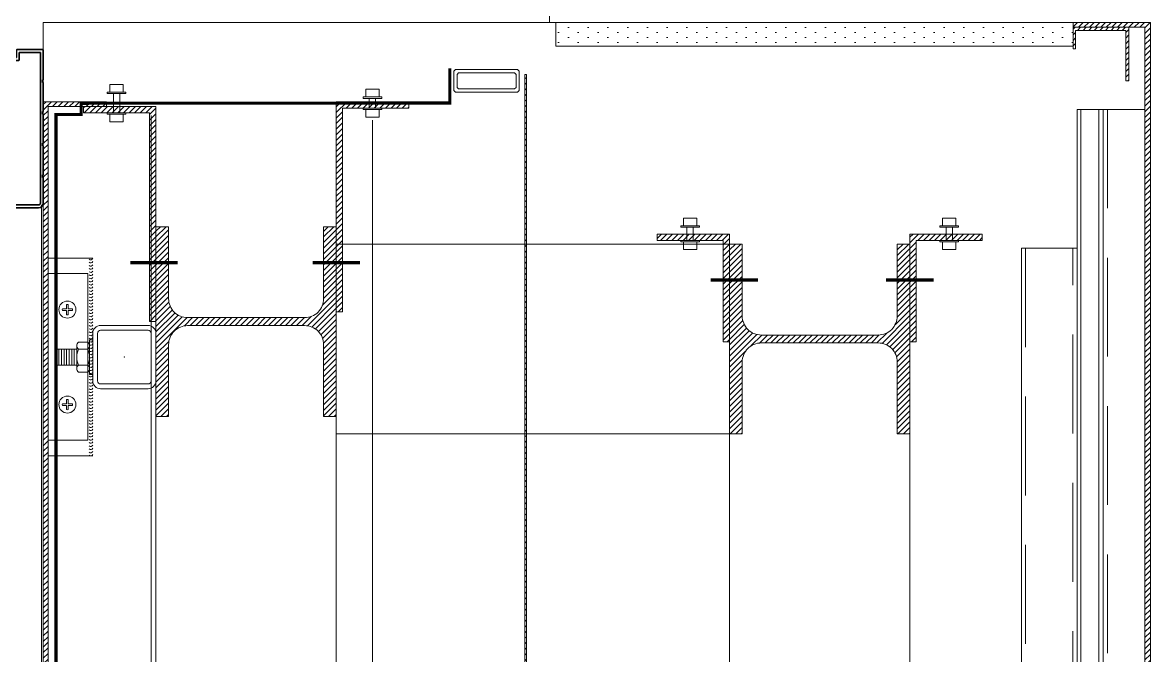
# Model space of a CAD drawing. Extents: x -2365 to 41970, y -230 to 8114.
# Drawn here: x 6129.5 to 6200.8, y 2509 to 2549 of the extents above; entities that cross this region are included whole.
import ezdxf

# ---------------------------------------------------------------- set-up
doc = ezdxf.new("R2010")
doc.units = 0
doc.header["$LTSCALE"] = 25
doc.linetypes.add('DOT2', pattern=[0.125, 0, -0.125])
doc.linetypes.add('HIDDEN', pattern=[0.375, 0.25, -0.125])
doc.layers.get('0').update_dxf_attribs({"color": 9, "lineweight": 9})
for name, color, linetype, lineweight in [('06D', 9, 'Continuous', 9), ('09P', 9, 'Continuous', 9), ('10', 9, 'Continuous', 9), ('15', 9, 'Continuous', 9), ('20', 9, 'DOT2', 9), ('33', 9, 'BATTING', 9)]:
    doc.layers.add(name, color=color, linetype=linetype, lineweight=lineweight)
doc.linetypes.add('BATTING', pattern='A,0.0001,-0.1,[134,ltypeshp.shx,S=0.1,R=0,X=-0.1,Y=0],-0.2,[134,ltypeshp.shx,S=0.1,R=180,X=0.1,Y=0],-0.1', length=0.4001000000000001)
pattern_1 = [(135, (-0.0002440953194309, -1359.98446083003), (-0.1767766952966369, -0.1767766952966369), [])]
pattern_2 = [(135, (-1.360098787570677, -984.9016340087401), (-0.1767766952966369, -0.1767766952966369), [])]
pattern_3 = [(135, (-1.360342882893746, -985.9983857980696), (-0.1767766952966369, -0.1767766952966369), [])]

# ---------------------------------------------------------------- blocks, each defined once
blk = doc.blocks.new('p-dogramakose_trimlinesnap')
at = {"layer": '10', "lineweight": 35}
for p, q in [((2.099999999991268, 11.45999999999912), (2.029999999998835, 11.45999999999912)), ((2.099999999991268, 9.5), (2.099999999991268, 11.45999999999912)), ((2.272693221995723, 11.70999999999912), (4.020000000004074, 11.70999999999912)), ((2.279999999998835, 11.52999999999883), (3.469999999986612, 11.52999999999883)), ((2.279999999998835, 9.349999999998543), (2.279999999998835, 11.52999999999883)), ((3.469999999986612, 11.52999999999883), (3.469999999986612, 10.86000000000058)), ((3.649999999994178, 11.52999999999883), (3.886491470388136, 11.52999999999883)), ((3.649999999994178, 11.52999999999883), (3.649999999994178, 11.01000000000204)), ((3.94133974595752, 11.43499999999767), (3.886491470388136, 11.52999999999883)), ((3.967320508076227, 11.41999999999825), (4.020000000004074, 11.41999999999825)), ((4.050000000002909, 11.68000000000029), (4.050000000002909, 11.44999999999709)), ((5.949999999997089, 11.68000000000029), (5.949999999997089, 11.44999999999709)), ((5.979999999995925, 11.70999999999912), (7.727306778004277, 11.70999999999912)), ((5.979999999995925, 11.41999999999825), (6.032679491923772, 11.41999999999825)), ((6.058660254042479, 11.43499999999767), (6.113508529597311, 11.52999999999883)), ((6.113508529597311, 11.52999999999883), (6.349999999991268, 11.52999999999883)), ((6.349999999991268, 11.52999999999883), (6.349999999991268, 11.01000000000204)), ((6.529999999998835, 11.52999999999883), (7.719999999986613, 11.52999999999883)), ((6.529999999998835, 10.86000000000058), (6.529999999998835, 11.52999999999883)), ((7.719999999986613, 11.52999999999883), (7.719999999986613, 9.349999999998543)), ((7.899999999994179, 9.5), (7.899999999994179, 11.45999999999912)), ((7.969999999986613, 11.45999999999912), (7.899999999994179, 11.45999999999912)), ((3.5, 10.83000000000174), (6.5, 10.83000000000174)), ((3.649999999994178, 11.01000000000204), (4.949999999997089, 11.01000000000204)), ((4.949999999997089, 10.97000000000116), (4.949999999997089, 11.01000000000204)), ((4.949999999997089, 10.97000000000116), (5.050000000002909, 10.97000000000116)), ((5.050000000002909, 10.97000000000116), (5.050000000002909, 11.01000000000204)), ((5.050000000002909, 11.01000000000204), (6.349999999991268, 11.01000000000204)), ((0.0299999999988359, 10), (1.669999999998253, 10)), ((8.330000000001746, 10), (9.969999999986612, 10)), ((0, 8.080000000001746), (0, 9.970000000001164)), ((0.180000000007567, 9.819999999999707), (1.520000000004074, 9.819999999999707)), ((0.180000000007567, 0.3000000000029104), (0.180000000007567, 9.819999999999707)), ((1.520000000004074, 9.819999999999707), (1.520000000004074, 9.349999999998543)), ((1.55000000000291, 9.319999999999707), (2.25, 9.319999999999707)), ((1.699999999997089, 9.970000000001164), (1.699999999997089, 9.5)), ((1.699999999997089, 9.5), (2.099999999991268, 9.5)), ((7.75, 9.319999999999707), (8.44999999999709, 9.319999999999707)), ((8.30000000000291, 9.5), (7.899999999994179, 9.5)), ((8.30000000000291, 9.970000000001164), (8.30000000000291, 9.5)), ((8.479999999995924, 9.819999999999707), (9.819999999992431, 9.819999999999707)), ((8.479999999995924, 9.349999999998543), (8.479999999995924, 9.819999999999707)), ((9.819999999992431, 9.819999999999707), (9.819999999992431, 8.480000000003201)), ((10, 8.330000000001746), (10, 9.970000000001164)), ((0.0399999999935972, 8.080000000001746), (0, 8.080000000001746)), ((0, 6.080000000001746), (0, 7.919999999998252)), ((0, 7.919999999998252), (0.0399999999935972, 7.919999999998252)), ((0.0399999999935972, 7.919999999998252), (0.0399999999935972, 8.080000000001746)), ((9.319999999992431, 8.44999999999709), (9.319999999992431, 7.75)), ((9.819999999992431, 8.480000000003201), (9.349999999991267, 8.480000000003201)), ((9.5, 8.30000000000291), (9.5, 7.900000000001455)), ((9.969999999986612, 8.30000000000291), (9.5, 8.30000000000291)), ((9.5, 7.900000000001455), (11.4600000000064, 7.900000000001455)), ((11.4600000000064, 7.970000000001163), (11.4600000000064, 7.900000000001455)), ((9.349999999991267, 7.720000000001163), (11.52999999999883, 7.720000000001163)), ((11.52999999999883, 7.720000000001163), (11.52999999999883, 6.529999999998835)), ((11.7100000000064, 5.980000000003201), (11.7100000000064, 7.727306778011553)), ((10.83000000000174, 6.5), (10.83000000000174, 3.5)), ((11.52999999999883, 6.529999999998835), (10.86000000000058, 6.529999999998835)), ((0.0399999999935972, 6.080000000001746), (0, 6.080000000001746)), ((0, 4.080000000001746), (0, 5.919999999998252)), ((0, 5.919999999998252), (0.0399999999935972, 5.919999999998252)), ((0.0399999999935972, 5.919999999998252), (0.0399999999935972, 6.080000000001746)), ((11.00999999999476, 5.050000000002909), (11.00999999999476, 6.349999999998545)), ((11.52999999999883, 6.349999999998545), (11.00999999999476, 6.349999999998545)), ((11.41999999999825, 5.980000000003201), (11.41999999999825, 6.032679491923772)), ((11.43499999999767, 6.058660254035202), (11.52999999999883, 6.113508529611863)), ((11.68000000000756, 5.949999999997089), (11.44999999999709, 5.949999999997089)), ((11.52999999999883, 6.113508529611863), (11.52999999999883, 6.349999999998545)), ((10.96999999998661, 4.949999999997089), (10.96999999998661, 5.050000000002909)), ((10.96999999998661, 5.050000000002909), (11.00999999999476, 5.050000000002909)), ((10.96999999998661, 4.949999999997089), (11.00999999999476, 4.949999999997089)), ((11.00999999999476, 3.650000000001455), (11.00999999999476, 4.949999999997089)), ((0.0399999999935972, 4.080000000001746), (0, 4.080000000001746)), ((0, 2.080000000001746), (0, 3.919999999998253)), ((0, 3.919999999998253), (0.0399999999935972, 3.919999999998253)), ((0.0399999999935972, 3.919999999998253), (0.0399999999935972, 4.080000000001746)), ((11.52999999999883, 3.650000000001455), (11.00999999999476, 3.650000000001455)), ((11.41999999999825, 3.967320508076227), (11.41999999999825, 4.019999999996799)), ((11.43499999999767, 3.941339745964797), (11.52999999999883, 3.886491470388136)), ((11.68000000000756, 4.050000000002909), (11.44999999999709, 4.050000000002909)), ((11.52999999999883, 3.650000000001455), (11.52999999999883, 3.886491470388136)), ((11.7100000000064, 2.272693221988447), (11.7100000000064, 4.019999999996799)), ((10.86000000000058, 3.470000000001163), (11.52999999999883, 3.470000000001163)), ((11.52999999999883, 3.470000000001163), (11.52999999999883, 2.279999999998835)), ((9.319999999992431, 2.25), (9.319999999992431, 1.55000000000291)), ((11.52999999999883, 2.279999999998835), (9.349999999991267, 2.279999999998835)), ((0.0399999999935972, 2.080000000001746), (0, 2.080000000001746)), ((0, 0.3000000000029104), (0, 1.919999999998253)), ((0, 1.919999999998253), (0.0399999999935972, 1.919999999998253)), ((0.0399999999935972, 1.919999999998253), (0.0399999999935972, 2.080000000001746)), ((9.349999999991267, 1.519999999996798), (9.819999999992431, 1.519999999996798)), ((9.5, 1.699999999997089), (9.5, 2.099999999998544)), ((9.5, 2.099999999998544), (11.4600000000064, 2.099999999998544)), ((9.969999999986612, 1.699999999997089), (9.5, 1.699999999997089)), ((9.819999999992431, 1.519999999996798), (9.819999999992431, 0.180000000000291)), ((10, 0.0299999999988359), (10, 1.669999999998253)), ((11.4600000000064, 2.099999999998544), (11.4600000000064, 2.029999999998835)), ((9.819999999992431, 0.180000000000291), (0.3000000000029104, 0.180000000000291)), ((0.3000000000029104, 0), (1.919999999998253, 0)), ((1.919999999998253, 0.0400000000008731), (2.080000000001746, 0.0400000000008731)), ((1.919999999998253, 0), (1.919999999998253, 0.0400000000008731)), ((2.080000000001746, 0.0400000000008731), (2.080000000001746, 0)), ((2.080000000001746, 0), (3.919999999998253, 0)), ((3.919999999998253, 0.0400000000008731), (4.080000000001746, 0.0400000000008731)), ((3.919999999998253, 0), (3.919999999998253, 0.0400000000008731)), ((4.080000000001746, 0.0400000000008731), (4.080000000001746, 0)), ((4.080000000001746, 0), (5.919999999998252, 0)), ((5.919999999998252, 0.0400000000008731), (6.080000000001746, 0.0400000000008731)), ((5.919999999998252, 0), (5.919999999998252, 0.0400000000008731)), ((6.080000000001746, 0.0400000000008731), (6.080000000001746, 0)), ((6.080000000001746, 0), (7.919999999998252, 0)), ((7.919999999998252, 0.0400000000008731), (8.080000000001746, 0.0400000000008731)), ((7.919999999998252, 0), (7.919999999998252, 0.0400000000008731)), ((8.080000000001746, 0.0400000000008731), (8.080000000001746, 0)), ((8.080000000001746, 0), (9.969999999986612, 0))]:
    blk.add_line(p, q, dxfattribs=at)
for centre, radius, start, end in [((2.029999999998835, 11.48999999999796), 0.0300000000000006, 166.1134596378043, 270), ((2.272693221995723, 11.43000000000029), 0.2799999999999998, 90, 166.1134596378043), ((3.967320508076227, 11.45000000000436), 0.03, 209.9999999998368, 270), ((4.020000000004074, 11.68000000000029), 0.03, 0, 90), ((4.020000000004074, 11.44999999999709), 0.03, 270, 0), ((5.979999999995925, 11.68000000000029), 0.03, 90, 180), ((5.979999999995925, 11.44999999999709), 0.03, 180, 270), ((6.032679491923772, 11.44999999999709), 0.03, 270, 330.0000000014375), ((7.727306778004277, 11.43000000000029), 0.28, 13.88654036219568, 90), ((7.969999999986613, 11.48999999999796), 0.03, 270, 13.88654036219568), ((3.5, 10.86000000000058), 0.03, 180, 270), ((6.5, 10.86000000000058), 0.03, 270, 0), ((0.0299999999988359, 9.970000000001164), 0.03, 90, 180), ((1.669999999998253, 9.970000000001164), 0.03, 0, 90), ((8.330000000001746, 9.970000000001164), 0.03, 90, 180), ((9.969999999986612, 9.970000000001164), 0.03, 0, 90), ((1.55000000000291, 9.349999999998543), 0.03, 180, 270), ((2.25, 9.349999999998543), 0.03, 270, 0), ((7.75, 9.349999999998543), 0.03, 180, 270), ((8.44999999999709, 9.349999999998543), 0.03, 270, 0), ((9.349999999991267, 8.44999999999709), 0.03, 90, 180), ((9.969999999986612, 8.330000000001746), 0.03, 270, 0), ((11.49000000000524, 7.970000000001163), 0.03, 76.11345963877997, 180), ((11.43000000000756, 7.727306778011553), 0.28, 0, 76.11345963877997), ((9.349999999991267, 7.75), 0.03, 180, 270), ((10.86000000000058, 6.5), 0.03, 90, 180), ((11.44999999999709, 6.032679491923772), 0.03, 120.0000000019234, 180), ((11.44999999999709, 5.980000000003201), 0.03, 180, 270), ((11.68000000000756, 5.980000000003201), 0.03, 270, 0), ((11.44999999999709, 4.019999999996799), 0.03, 90, 180), ((11.44999999999709, 3.967320508076227), 0.03, 180, 239.9999999980766), ((11.68000000000756, 4.019999999996799), 0.03, 0, 90), ((10.86000000000058, 3.5), 0.03, 180, 270), ((9.349999999991267, 2.25), 0.03, 90, 180), ((11.43000000000756, 2.272693221988447), 0.2799999999999998, 283.8865403612201, 0), ((9.349999999991267, 1.55000000000291), 0.03, 180, 270), ((9.969999999986612, 1.669999999998253), 0.03, 0, 90), ((11.49000000000524, 2.029999999998835), 0.0300000000000006, 180, 283.8865403612201), ((0.3000000000029104, 0.3000000000029104), 0.3, 180, 270), ((0.3000000000029104, 0.3000000000029104), 0.12, 180, 270), ((9.969999999986612, 0.0299999999988359), 0.03, 270, 0)]:
    blk.add_arc(centre, radius, start, end, dxfattribs=at)
blk = doc.blocks.new('p-cephe-onkisim')
at = {"layer": '06D'}
for points in [[(-38, 2779.499999999953), (-38, 2356.500006638278)], [(-70.1095585608, 2344.985013291124), (-70, 68.42727035210635)]]:
    blk.add_lwpolyline(points, dxfattribs=at)
at = {"layer": '10'}
blk.add_lwpolyline([(0, 2356.500006638278), (-70, 2356.500006638278), (-70, 2276.499999999935), (0, 2276.499999999935)], close=True, dxfattribs=at)
at = {"xscale": -1}
blk.add_blockref('p-dogramakose_trimlinesnap', (-70, 2344.790006654192), dxfattribs=at)
blk = doc.blocks.new('*U608')
for points in [[(-0.0874999999650754, -0.4230000000097789), (-0.5794999999925495, -0.4230000000097789), (-0.5794999999925495, 0.4329999999899883), (-0.0874999999650754, 0.4329999999899883)], [(-0.0874999999650754, 0.5938058129977435), (0, 0.5938058129977435), (0, -0.5938058129977435), (-0.0874999999650754, -0.5938058129977435)], [(0.6975000379607083, 0.5938058129977435), (0.6100000379956328, 0.5938058129977435), (0.6100000379956328, -0.5938058129977435), (0.6975000379607083, -0.5938058129977435)], [(0.6975000379607083, -0.4230000000097789), (1.189500037988182, -0.4230000000097789), (1.189500037988182, 0.4329999999899883), (0.6975000379607083, 0.4329999999899883)]]:
    blk.add_lwpolyline(points, close=True)
for points in [[(0.6100000379956328, 0.2050000000162981), (0, 0.2050000000162981)], [(0.6100000379956328, -0.1950000000069849), (0, -0.1950000000069849)]]:
    blk.add_lwpolyline(points)
blk = doc.blocks.new('*U609')
for points in [[(-0.0874999999650754, -0.4230000000097789), (-0.5794999999925495, -0.4230000000097789), (-0.5794999999925495, 0.4329999999899883), (-0.0874999999650754, 0.4329999999899883)], [(-0.0874999999650754, 0.5938058129977435), (0, 0.5938058129977435), (0, -0.5938058129977435), (-0.0874999999650754, -0.5938058129977435)], [(0.9204999996582046, 0.5938058129977435), (0.8329999996931292, 0.5938058129977435), (0.8329999996931292, -0.5938058129977435), (0.9204999996582046, -0.5938058129977435)], [(0.9204999996582046, -0.4230000000097789), (1.412499999685678, -0.4230000000097789), (1.412499999685678, 0.4329999999899883), (0.9204999996582046, 0.4329999999899883)]]:
    blk.add_lwpolyline(points, close=True)
for points in [[(0.8329999996931292, 0.2050000000162981), (0, 0.2050000000162981)], [(0.8329999996931292, -0.1950000000069849), (0, -0.1950000000069849)]]:
    blk.add_lwpolyline(points)
blk = doc.blocks.new('*U610')
for points in [[(-0.0874999999650754, -0.4230000000097789), (-0.5794999999925495, -0.4230000000097789), (-0.5794999999925495, 0.4329999999899883), (-0.0874999999650754, 0.4329999999899883)], [(-0.0874999999650754, 0.5938058129977435), (0, 0.5938058129977435), (0, -0.5938058129977435), (-0.0874999999650754, -0.5938058129977435)], [(1.297499846608842, 0.5938058129977435), (1.209999846643768, 0.5938058129977435), (1.209999846643768, -0.5938058129977435), (1.297499846608842, -0.5938058129977435)], [(1.297499846608842, -0.4230000000097789), (1.789499846636315, -0.4230000000097789), (1.789499846636315, 0.4329999999899883), (1.297499846608842, 0.4329999999899883)]]:
    blk.add_lwpolyline(points, close=True)
for points in [[(1.209999846643768, 0.2050000000162981), (0, 0.2050000000162981)], [(1.209999846643768, -0.1950000000069849), (0, -0.1950000000069849)]]:
    blk.add_lwpolyline(points)
blk = doc.blocks.new('*U611')
for points in [[(-0.0874999999650754, -0.4230000000097789), (-0.5794999999925495, -0.4230000000097789), (-0.5794999999925495, 0.4329999999899883), (-0.0874999999650754, 0.4329999999899883)], [(-0.0874999999650754, 0.5938058129977435), (0, 0.5938058129977435), (0, -0.5938058129977435), (-0.0874999999650754, -0.5938058129977435)], [(0.6974998469813729, 0.5938058129977435), (0.6099998470162975, 0.5938058129977435), (0.6099998470162975, -0.5938058129977435), (0.6974998469813729, -0.5938058129977435)], [(0.6974998469813729, -0.4230000000097789), (1.189499847008846, -0.4230000000097789), (1.189499847008846, 0.4329999999899883), (0.6974998469813729, 0.4329999999899883)]]:
    blk.add_lwpolyline(points, close=True)
for points in [[(0.6099998470162975, 0.2050000000162981), (0, 0.2050000000162981)], [(0.6099998470162975, -0.1950000000069849), (0, -0.1950000000069849)]]:
    blk.add_lwpolyline(points)
blk = doc.blocks.new('*U612')
for points in [[(-0.0874999999650754, -0.4230000000097789), (-0.5794999999925495, -0.4230000000097789), (-0.5794999999925495, 0.4329999999899883), (-0.0874999999650754, 0.4329999999899883)], [(-0.0874999999650754, 0.5938058129977435), (0, 0.5938058129977435), (0, -0.5938058129977435), (-0.0874999999650754, -0.5938058129977435)], [(1.127250768221073, 0.5938058129977435), (1.039750768255994, 0.5938058129977435), (1.039750768255994, -0.5938058129977435), (1.127250768221073, -0.5938058129977435)], [(1.127250768221073, -0.4230000000097789), (1.619250768248548, -0.4230000000097789), (1.619250768248548, 0.4329999999899883), (1.127250768221073, 0.4329999999899883)]]:
    blk.add_lwpolyline(points, close=True)
for points in [[(1.039750768255994, 0.2050000000162981), (0, 0.2050000000162981)], [(1.039750768255994, -0.1950000000069849), (0, -0.1950000000069849)]]:
    blk.add_lwpolyline(points)
blk = doc.blocks.new('*U607')
for points in [[(-0.0874999999650754, -0.4230000000097789), (-0.5794999999925495, -0.4230000000097789), (-0.5794999999925495, 0.4329999999899883), (-0.0874999999650754, 0.4329999999899883)], [(-0.0874999999650754, 0.5938058129977435), (0, 0.5938058129977435), (0, -0.5938058129977435), (-0.0874999999650754, -0.5938058129977435)], [(2.217581017874181, 0.5938058129977435), (2.130081017909104, 0.5938058129977435), (2.130081017909104, -0.5938058129977435), (2.217581017874181, -0.5938058129977435)], [(2.217581017874181, -0.4230000000097789), (2.709581017901654, -0.4230000000097789), (2.709581017901654, 0.4329999999899883), (2.217581017874181, 0.4329999999899883)]]:
    blk.add_lwpolyline(points, close=True)
for points in [[(2.130081017909104, 0.2050000000162981), (0, 0.2050000000162981)], [(2.130081017909104, -0.1950000000069849), (0, -0.1950000000069849)]]:
    blk.add_lwpolyline(points)
blk = doc.blocks.new('Prf-40x40')
for points in [[(1.5, -1.999999999998181), (-1.5, -2.000000000001818, -0.4142135623730951), (-2, -1.500000000001818), (-2, 1.499999999998181, -0.4142135623730951), (-1.5, 1.999999999998181), (1.5, 2.000000000001818, -0.4142135623730951), (2, 1.500000000001818), (2, -1.499999999998181, -0.4142135623730951)], [(1.499999999999545, -1.699999999998908), (-1.5, -1.700000000002546, -0.4142135623738941), (-1.699999999999818, -1.500000000001818), (-1.699999999999818, 1.499999999998181, -0.4142135623738941), (-1.499999999999545, 1.699999999998908), (1.5, 1.700000000002546, -0.4142135623738941), (1.699999999999818, 1.500000000001818), (1.699999999999818, -1.499999999998181, -0.4142135623738941)]]:
    blk.add_lwpolyline(points, format="xyb", close=True)
blk.add_point((0, 0))
blk = doc.blocks.new('VIDA-GY2')
for p, q in [((-0.5, 8.589607805436941), (-0.5, 5.899999999999977)), ((0.5, 8.589607805436941), (0.4999999999999716, 5.899999999999977)), ((-0.5, 5.899999999999977), (-3.1896078054381, 5.900000000000005)), ((-0.5, 4.900000000000005), (-3.1896078054381, 4.900000000000034)), ((-0.5, 4.899999999999976), (-0.5, 2.210392194562189)), ((3.189607805438071, 5.900000000000005), (0.5, 5.899999999999977)), ((0.4999999999999716, 4.899999999999976), (0.5, 2.210392194562189)), ((3.189607805438071, 4.900000000000005), (0.5, 4.900000000000005))]:
    blk.add_line(p, q)
blk.add_circle((0, 5.400000000000005), 5.4)
for centre, start, end in [((0, 6.550000000000012), 76.22585300197206, 103.7741469980279), ((-1.150000000000005, 5.400000000000005), 166.2258530019796, 193.7741469980196), ((0, 4.25), 256.2258530019721, 283.7741469980279), ((1.150000000000005, 5.400000000000005), 346.2258530019803, 13.77414699802054)]:
    blk.add_arc(centre, 2.1, start, end)
blk = doc.blocks.new('A$C24435FA4')
for p, q in [((6.820071714173536, 6.249997481238097, -1.4262014e-09), (4.000071764050517, 6.249997518083546, -2.3473916e-09)), ((6.820071704918518, 5.249997481238097, -1.4263009e-09), (6.820071714115329, 6.249997481238097, -1.4262014e-09)), ((4.300071705132722, 5.283457885845563, -1.4274519e-09), (4.300071608100552, -5.250002484652213, -1.4282193e-09)), ((4.300071608100552, -5.250002484652213, -1.4282193e-09), (4.300071705190931, 5.283457885845563, -1.4271819e-09)), ((4.300071705132722, 5.283457885845563, -1.4271819e-09), (6.820071705267763, 5.283457851735875, -1.4262446e-09)), ((6.820071608177386, -5.250002518761903, -2.315744e-09), (6.820071705267763, 5.283457851735875, -1.426244e-09)), ((4.200071716622915, 1.099997516430448, -1.4803732e-09), (4.000071716611273, 1.099997518234886, -1.48043e-09)), ((4.000071716611273, 1.099997518234886, -1.48043e-09), (4.000071696296798, -1.100002481776755, -1.4806432e-09)), ((4.200071716622915, 1.099997516430448, -1.4803732e-09), (4.200071696308441, -1.100002483581192, -1.4806005e-09)), ((4.300071715202648, 0.9499975154758432, -1.4803732e-09), (4.900071715237572, 0.9499975099461152, -1.4802168e-09)), ((5.000071713118814, 0.7249975090380758, -1.4802168e-09), (5.000071699789259, -0.7250024909735658, -1.4803589e-09)), ((4.300071711069904, 0.4999975154642016, -1.4804158e-09), (4.900071711046621, 0.4999975099344738, -1.4802595e-09)), ((5.000071711081545, 0.4999975090613589, -1.4802453e-09), (6.300071711069903, 0.4999974970705808, -1.4799184e-09)), ((5.162571701861451, -0.5000024924520404, -1.4803021e-09), (5.162571711058262, 0.4999975075479597, -1.4802026e-09)), ((5.325071701838169, -0.5000024939654395, -1.4802595e-09), (5.325071711093186, 0.4999975060345605, -1.48016e-09)), ((5.487571701873093, -0.5000024954788387, -1.4802168e-09), (5.487571711069903, 0.4999975045211614, -1.4801174e-09)), ((5.65007170184981, -0.5000024969340302, -1.4801742e-09), (5.65007171104662, 0.4999975030659698, -1.4800747e-09)), ((5.812571701826527, -0.5000024984474294, -1.4801458e-09), (5.812571711081545, 0.4999975015525707, -1.4800463e-09)), ((5.975071701861451, -0.5000024999608286, -1.4801032e-09), (5.975071711058263, 0.4999975000391715, -1.4800037e-09)), ((6.137571701838169, -0.5000025014742278, -1.4800605e-09), (6.137571711093187, 0.4999974985257723, -1.479961e-09)), ((6.300071701873093, -0.5000025029294193, -1.4800179e-09), (6.300071711069903, 0.4999974970705808, -1.4799184e-09)), ((4.300071701873093, -0.5000024845357985, -1.4805153e-09), (4.900071701849809, -0.5000024900655263, -1.4803589e-09)), ((5.000071701826527, -0.5000024909968488, -1.4803447e-09), (6.300071701873093, -0.5000025029294193, -1.4800179e-09)), ((4.200071696308441, -1.100002483581192, -1.4806005e-09), (4.000071696296798, -1.100002481776755, -1.4806432e-09)), ((4.300071697682142, -0.95000248454744, -1.4805579e-09), (4.900071697717066, -0.95000249001896, -1.4804016e-09)), ((4.300071608100552, -5.250002484652213, -1.4282193e-09), (6.820071608177386, -5.250002518878318, -1.427282e-09)), ((6.820071598980575, -6.250002518587281, -2.3158435e-09), (6.820071608177386, -5.250002518761903, -2.315744e-09)), ((4.000071648857556, -6.250002481800037, -1.4807142e-09), (6.820071598980575, -6.250002518587281))]:
    blk.add_line(p, q)
for centre, radius, start, end in [((4.121502346126362, 6.279765372804831, -1.4248798e-09), 0.1294724266690873, 200.3002220731475, 318.4444423384352), ((4.121502344263717, 6.07976537279319, -1.4249224e-09), 0.1294724266690873, 200.3002220731475, 318.4444423384352), ((4.121502342401071, 5.879765372781547, -1.4249792e-09), 0.1294724266690873, 200.3002220731475, 318.4444423384352), ((4.121502340596633, 5.679765372769908, -1.4250219e-09), 0.1294724266690873, 200.3002220731475, 318.4444423384352), ((4.121502338733989, 5.479765372758265, -1.4250787e-09), 0.1294724266690873, 200.3002220731475, 318.4444423384352), ((4.121502336871344, 5.279765372804831, -1.4251214e-09), 0.1294724266690873, 200.3002220731475, 318.4444423384352), ((4.121502335066907, 5.07976537279319, -1.425164e-09), 0.1294724266690873, 200.3002220731475, 318.4444423384352), ((4.121502331399824, 4.679765372769907, -1.4252635e-09), 0.1294724266690873, 200.3002220731475, 318.4444423384352), ((4.121502329537178, 4.479765372758265, -1.4253203e-09), 0.1294724266690873, 200.3002220731475, 318.4444423384352), ((4.121502333204261, 4.879765372781548, -1.4252208e-09), 0.1294724266690873, 200.3002220731475, 318.4444423384352), ((4.121502327674533, 4.279765372804831, -1.4253629e-09), 0.1294724266690873, 200.3002220731475, 318.4444423384352), ((4.121502325870096, 4.07976537279319, -1.4254198e-09), 0.1294724266690873, 200.3002220731475, 318.4444423384352), ((4.121502324007451, 3.879765372781549, -1.4254624e-09), 0.1294724266690873, 200.3002220731475, 318.4444423384352), ((4.121502322144806, 3.679765372769907, -1.4255193e-09), 0.1294724266690873, 200.3002220731475, 318.4444423384352), ((4.121502320340368, 3.479765372758265, -1.4255619e-09), 0.1294724266690873, 200.3002220731475, 318.4444423384352), ((4.121502318477723, 3.279765372804831, -1.4256187e-09), 0.1294724266690873, 200.3002220731475, 318.4444423384352), ((4.121502316615078, 3.07976537279319, -1.4256614e-09), 0.1294724266690873, 200.3002220731475, 318.4444423384352), ((4.121502314810641, 2.879765372781549, -1.4257182e-09), 0.1294724266690873, 200.3002220731475, 318.4444423384352), ((4.121502312947995, 2.679765372769907, -1.4257608e-09), 0.1294724266690873, 200.3002220731475, 318.4444423384352), ((4.12150231108535, 2.479765372758265, -1.4258035e-09), 0.1294724266690873, 200.3002220731475, 318.4444423384352), ((4.121502309280912, 2.279765372804831, -1.4258603e-09), 0.1294724266690873, 200.3002220731475, 318.4444423384352), ((4.121502307418268, 2.07976537279319, -1.425903e-09), 0.1294724266690873, 200.3002220731475, 318.4444423384352), ((4.121502305555623, 1.879765372781548, -1.4259598e-09), 0.1294724266690873, 200.3002220731475, 318.4444423384352), ((4.121502303751185, 1.679765372769907, -1.4260024e-09), 0.1294724266690873, 200.3002220731475, 318.4444423384352), ((4.121502301888539, 1.479765372758265, -1.4260593e-09), 0.1294724266690873, 200.3002220731475, 318.4444423384352), ((4.121502300025895, 1.279765372804831, -1.4261019e-09), 0.1294724266690873, 200.3002220731475, 318.4444423384352), ((4.121502298221457, 1.07976537279319, -1.4261587e-09), 0.1294724266690873, 200.3002220731475, 318.4444423384352), ((4.121502296358812, 0.8797653727815486, -1.4262014e-09), 0.1294724266690873, 200.3002220731475, 318.4444423384352), ((4.50319671316538, 0.7249975136364811), 0.3031250000003355, 132.0750215221173, 227.9249774223555), ((4.696946713142096, 0.7249975118320436), 0.3031250000003355, 312.0750215221173, 47.92497742235547), ((4.121502294496167, 0.6797653727699072, -1.4262582e-09), 0.1294724266690873, 200.3002220731475, 318.4444423384352), ((4.121502292691728, 0.4797653727582656, -1.4263009e-09), 0.1294724266690873, 200.3002220731475, 318.4444423384352), ((4.121502290829084, 0.2797653728048317, -1.4263577e-09), 0.1294724266690873, 200.3002220731475, 318.4444423384352), ((4.121502288966439, 0.0797653727931902, -1.4264003e-09), 0.1294724266690873, 200.3002220731475, 318.4444423384352), ((5.50007170648314, -2.495595254e-06), 1.300000000001292, 157.3801345241232, 202.619864421102), ((3.700071706436574, -2.4790060706e-06), 1.300000000001292, 337.3801345241233, 22.61986442110202), ((4.121502287162001, -0.1202346272184513, -1.426443e-09), 0.1294724266690873, 200.3002220731475, 318.4444423384352), ((4.121502285299357, -0.3202346272300929, -1.4264998e-09), 0.1294724266690873, 200.3002220731475, 318.4444423384352), ((4.121502283436711, -0.5202346272417345, -1.4265424e-09), 0.1294724266690873, 200.3002220731475, 318.4444423384352), ((4.503196699777618, -0.7250024863751606), 0.3031250000003021, 132.0750215221173, 227.9249774223555), ((4.696946699754334, -0.725002488179598), 0.3031250000003021, 312.0750215221173, 47.92497742235547), ((4.121502281632274, -0.720234627253376, -1.4265993e-09), 0.1294724266690873, 200.3002220731475, 318.4444423384352), ((4.121502279769628, -0.9202346272068098, -1.4266419e-09), 0.1294724266690873, 200.3002220731475, 318.4444423384352), ((4.121502277906984, -1.120234627218451, -1.4266988e-09), 0.1294724266690873, 200.3002220731475, 318.4444423384352), ((4.121502276102547, -1.320234627230092, -1.4267414e-09), 0.1294724266690873, 200.3002220731475, 318.4444423384352), ((4.121502274239901, -1.520234627241734, -1.4267982e-09), 0.1294724266690873, 200.3002220731475, 318.4444423384352), ((4.121502272377256, -1.720234627253375, -1.4268409e-09), 0.1294724266690873, 200.3002220731475, 318.4444423384352), ((4.121502270572819, -1.920234627206809, -1.4268977e-09), 0.1294724266690873, 200.3002220731475, 318.4444423384352), ((4.121502268710174, -2.120234627218451, -1.4269403e-09), 0.1294724266690873, 200.3002220731475, 318.4444423384352), ((4.121502266847529, -2.320234627230092, -1.426983e-09), 0.1294724266690873, 200.3002220731475, 318.4444423384352), ((4.121502265043091, -2.520234627241734, -1.4270398e-09), 0.1294724266690873, 200.3002220731475, 318.4444423384352), ((4.121502263180445, -2.720234627253375, -1.4270825e-09), 0.1294724266690873, 200.3002220731475, 318.4444423384352), ((4.1215022613178, -2.920234627206808, -1.4271393e-09), 0.1294724266690873, 200.3002220731475, 318.4444423384352), ((4.121502259513363, -3.120234627218451, -1.4271819e-09), 0.1294724266690873, 200.3002220731475, 318.4444423384352), ((4.121502257650718, -3.320234627230092, -1.4272388e-09), 0.1294724266690873, 200.3002220731475, 318.4444423384352), ((4.121502255788072, -3.520234627241734, -1.4272814e-09), 0.1294724266690873, 200.3002220731475, 318.4444423384352), ((4.121502253983635, -3.720234627253375, -1.4273382e-09), 0.1294724266690873, 200.3002220731475, 318.4444423384352), ((4.12150225212099, -3.920234627206808, -1.4273809e-09), 0.1294724266690873, 200.3002220731475, 318.4444423384352), ((4.121502250316552, -4.12023462721845, -1.4274377e-09), 0.1294724266690873, 200.3002220731475, 318.4444423384352), ((4.121502248453907, -4.320234627230092, -1.4274804e-09), 0.1294724266690873, 200.3002220731475, 318.4444423384352), ((4.121502246591262, -4.520234627241734, -1.4275372e-09), 0.1294724266690873, 200.3002220731475, 318.4444423384352), ((4.121502244786825, -4.720234627253375, -1.4275798e-09), 0.1294724266690873, 200.3002220731475, 318.4444423384352), ((4.121502242924179, -4.920234627206808, -1.4276225e-09), 0.1294724266690873, 200.3002220731475, 318.4444423384352), ((4.121502241061534, -5.12023462721845, -1.4276793e-09), 0.1294724266690873, 200.3002220731475, 318.4444423384352), ((4.121502239257096, -5.320234627230092, -1.4277219e-09), 0.1294724266690873, 200.3002220731475, 318.4444423384352), ((4.121502237394451, -5.520234627241733, -1.4277788e-09), 0.1294724266690873, 200.3002220731475, 318.4444423384352), ((4.121502231864723, -6.120234627218451, -1.4279209e-09), 0.1294724266690873, 200.3002220731475, 318.4444423384352), ((4.121502235531806, -5.720234627253375, -1.4278214e-09), 0.1294724266690873, 200.3002220731475, 318.4444423384352), ((4.121502233727369, -5.920234627206808, -1.4278783e-09), 0.1294724266690873, 200.3002220731475, 318.4444423384352)]:
    blk.add_arc(centre, radius, start, end)
at = {"xscale": 0.09999999997671699, "yscale": 0.09999999997671699, "zscale": 0.09999999997671699, "rotation": 179.9999994663915}
for p in [(5.600071689113974, 3.539997494139242, -1.4274661e-09), (5.600071633816697, -2.460002505860757, -1.4274661e-09)]:
    blk.add_blockref('VIDA-GY2', p, dxfattribs=at)
at = {"layer": '10'}
blk.add_blockref('Prf-40x40', (2, 0), dxfattribs=at)
blk = doc.blocks.new('p-cephekolon-80')
at = {"layer": '09P'}
h = blk.add_hatch(dxfattribs=at)
h.set_pattern_fill('ANSI31', color=256, scale=2, angle=90, style=0)
h.set_pattern_definition([(135, (-0.0002440953230689, -1153.319416858405), (-0.1767766952966369, -0.1767766952966369), [])])
h.paths.add_polyline_path([(-0.3485599161158461, -0.3294556439104781), (-0.348315820825519, -79.70000000001164), (-4.885175370407524, -79.69999999995345), (-4.885175370407524, -80), (0, -80), (0, 0), (-37.15038665949578, 0), (-37.15038665949578, -3.709368355590413), (-36.80224620909758, -3.709368355590413), (-36.80224620909758, -0.3294556439686858)])
h = blk.add_hatch(dxfattribs=at)
h.set_pattern_fill('ANSI31', color=256, scale=2, angle=90, style=0)
h.set_pattern_definition(pattern_1)
h.paths.add_polyline_path([(-36.59251876461531, -3.709368355590413), (-36.42965984205694, -3.709368355590413), (-36.42965984205694, -0.5265385429556773), (-30.54878115020438, -0.5265385429556773), (-30.54878115020438, -1.699594840250938), (-30.38592222764601, -1.699594840250938), (-30.38592222764601, -0.3294556439686858), (-36.59251876461531, -0.3294556439686858)])
h = blk.add_hatch(dxfattribs=at)
h.set_pattern_fill('ANSI31', color=256, scale=2, angle=90, style=0)
h.set_pattern_definition(pattern_1)
h.paths.add_polyline_path([(-8.410251953240731, -3.709368355590413), (-8.213169054195532, -3.709368355590413), (-8.213169054224636, -0.526538543013885), (-5.03647701707996, -0.526538543013885), (-5.03647701707996, -1.699594840250938), (-4.885419465726955, -1.699594840250938), (-4.885419465726955, -0.3294556439686858), (-8.410251953240731, -0.3294556439686858)])
h = blk.add_hatch(dxfattribs=at)
h.set_pattern_fill('ANSI31', color=256, scale=2, angle=90, style=0)
h.set_pattern_definition(pattern_1)
edge = h.paths.add_edge_path()
edge.add_line((-4.885419465726955, -1.699594840250938), (-4.688336566681754, -1.699594840250938))
edge.add_line((-4.688336566681754, -1.699594840250938), (-4.688336566681754, -0.5265385428974696))
edge.add_line((-4.688336566681754, -0.5265385428974696), (-0.5469983226885233, -0.5265385428974696))
edge.add_line((-0.5469983226885234, -0.5265385428974696), (-0.5469983226885234, -3.709368355590413))
edge.add_line((-0.5469983226885234, -3.709368355590413), (-0.3485599161158461, -3.709368345578695))
edge.add_line((-0.3485599161158461, -3.709368345578695), (-0.3487352865140565, -0.3294556439104781))
edge.add_line((-0.3487352865140565, -0.3294556439104781), (-4.885419465726955, -0.3294556439686858))
h = blk.add_hatch(dxfattribs=at)
h.set_pattern_fill('ANSI31', color=256, scale=2, angle=90, style=0)
h.set_pattern_definition([(135, (-39.45024388078127, -1149.842652276424), (-0.1767766952966369, -0.1767766952966369), [])])
h.paths.add_polyline_path([(-39.54999978546402, -76.71716468449449), (-39.55024388078346, -3.515539170028205), (-39.45024388077764, -3.515539170028205), (-39.44999978545821, -76.71716468449449)])
h = blk.add_hatch(dxfattribs=at)
h.set_pattern_fill('ANSI31', color=256, scale=2, angle=90, style=0)
h.set_pattern_definition([(135, (-40.43467821126251, -1356.313365059039), (-0.1767766952966369, -0.1767766952966369), [])])
h.paths.add_polyline_path([(-44.46532177486369, -3.686634940961084), (-40.53467821123922, -3.686634940961084), (-40.43467821126251, -3.786634940996009), (-40.43467821126251, -5.006634921992372), (-40.53467821123922, -5.106634921969089), (-44.46532177486369, -5.106634921969089), (-44.56532177489861, -5.006634921992372), (-44.56532177489861, -3.786634940996009)])
h.paths.add_polyline_path([(-44.26532177491026, -3.886634940972726), (-44.36532177488698, -3.98663494100765), (-44.36532177488698, -4.806634921980731), (-44.26532177491026, -4.906634922015655), (-40.73467821125086, -4.906634921957448), (-40.63467821127415, -4.806634921980731), (-40.63467821127415, -3.98663494100765), (-40.73467821125086, -3.886634940972726)], flags=16)
h = blk.add_hatch(dxfattribs=at)
h.set_pattern_fill('ANSI31', color=256, scale=2, angle=90, style=0)
h.set_pattern_definition([(135, (-8.200524508758463, -1355.593537930847), (-0.1767766952966369, -0.1767766952966369), [])])
h.paths.add_polyline_path([(-30.38592222764601, -4.406462069153349), (-30.38592222764601, -6.136543087097379), (-8.200524508758463, -6.136543087097379), (-8.200524508758463, -4.406462069153349)])
h = blk.add_hatch(dxfattribs=at)
h.set_pattern_fill('ANSI31', color=256, scale=2, angle=90, style=0)
h.set_pattern_definition([(135, (-51.47541935865411, -1147.20834986863), (-0.1767766952966369, -0.1767766952966369), [])])
h.paths.add_polyline_path([(-66.00017537068925, -5), (-70.00000000040745, -4.999999999941791), (-69.99975590467693, -75), (-65.99975590458962, -75), (-65.99975590458962, -74.70000000001164), (-69.69975590468857, -74.70000000001164), (-69.7000000004191, -5.299999999988358), (-66.00017537068925, -5.299999999988358)])
h = blk.add_hatch(dxfattribs=at)
h.set_pattern_fill('ANSI31', color=256, scale=2, angle=90, style=0)
h.set_pattern_definition([(135, (-51.47541935865046, -1354.0348130587), (-0.1767766952966369, -0.1767766952966369), [])])
h.paths.add_polyline_path([(-67.4542841532384, -5.695448322374432), (-63.27517526372685, -5.695448322374432), (-63.27541935863883, -12.75601646080758), (-62.87541935864465, -12.75601646080758), (-62.87517526373267, -5.295448322409356), (-67.46181739817257, -5.295448322409356)])
h = blk.add_hatch(dxfattribs=at)
h.set_pattern_fill('ANSI31', color=256, scale=2, angle=90, style=0)
h.set_pattern_definition([(135, (-51.47541935865046, -1353.850158422178), (-0.1767766952966369, -0.1767766952966369), [])])
edge = h.paths.add_edge_path()
edge.add_line((-62.87541935864465, -8.432318978088004), (-62.87541935864465, -20.43231897808801))
edge.add_line((-62.87541935864465, -20.43231897808801), (-62.07541935862718, -20.43231897808801))
edge.add_line((-62.07541935862718, -20.43231897808801), (-62.07541935862718, -15.88231897809964))
edge.add_arc((-60.8754193586592, -15.88231897805599), 1.199999999967985, 89.9999999993052, 180.0000000020844, ccw=False)
edge.add_line((-60.87541935864463, -14.682318978088), (-53.47541935865046, -14.682318978088))
edge.add_arc((-53.47541935859226, -15.88231897804144), 1.199999999953433, -2.779074748104904e-09, 90.00000000277919, ccw=False)
edge.add_line((-52.27541935863882, -15.88231897809964), (-52.27541935863882, -20.43231897808801))
edge.add_line((-52.27541935863882, -20.43231897808801), (-51.47541935865046, -20.43231897814621))
edge.add_line((-51.47541935865046, -20.43231897814621), (-51.47541935865046, -8.432318978088004))
edge.add_line((-51.47541935865046, -8.432318978088004), (-52.27541935863882, -8.432318978088004))
edge.add_line((-52.27541935863882, -8.432318978088004), (-52.27541935863882, -12.98231897813457))
edge.add_arc((-53.47541935857771, -12.98231897814912), 1.199999999938881, -90.00000000347399, 6.947971087356564e-10, ccw=False)
edge.add_line((-53.47541935865046, -14.182318978088), (-60.87541935864463, -14.182318978088))
edge.add_arc((-60.87541935867375, -12.98231897813457), 1.199999999953433, 180, 270.0000000013896, ccw=False)
edge.add_line((-62.07541935862718, -12.98231897813457), (-62.07541935862718, -8.432318978088004))
edge.add_line((-62.07541935862718, -8.432318978088004), (-62.87541935864465, -8.432318978088004))
h = blk.add_hatch(dxfattribs=at)
h.set_pattern_fill('ANSI31', color=256, scale=2, angle=90, style=0)
h.set_pattern_definition([(135, (-15.20932180330601, -1351.567681021912), (-0.1767766952966369, -0.1767766952966369), [])])
edge = h.paths.add_edge_path()
edge.add_line((-26.60932180330019, -8.432318978088004), (-26.60932180330019, -20.43231897808801))
edge.add_line((-26.60932180330019, -20.43231897808801), (-25.80932180328273, -20.43231897808801))
edge.add_line((-25.80932180328273, -20.43231897808801), (-25.80932180328273, -15.88231897809964))
edge.add_arc((-24.60932180331474, -15.88231897805599), 1.199999999967985, 89.9999999993052, 180.0000000020844, ccw=False)
edge.add_line((-24.60932180330019, -14.682318978088), (-17.20932180330601, -14.682318978088))
edge.add_arc((-17.2093218032478, -15.88231897804144), 1.199999999953433, -2.779074748104904e-09, 90.00000000277919, ccw=False)
edge.add_line((-16.00932180329437, -15.88231897809964), (-16.00932180329437, -20.43231897808801))
edge.add_line((-16.00932180329437, -20.43231897808801), (-15.20932180330601, -20.43231897814621))
edge.add_line((-15.20932180330601, -20.43231897814621), (-15.20932180330601, -8.432318978088004))
edge.add_line((-15.20932180330601, -8.432318978088004), (-16.00932180329437, -8.432318978088004))
edge.add_line((-16.00932180329437, -8.432318978088004), (-16.00932180329437, -12.98231897813457))
edge.add_arc((-17.20932180323325, -12.98231897814912), 1.199999999938881, -90.00000000347399, 6.947971087356564e-10, ccw=False)
edge.add_line((-17.20932180330601, -14.182318978088), (-24.60932180330019, -14.182318978088))
edge.add_arc((-24.6093218033293, -12.98231897813457), 1.199999999953433, 180, 270.0000000013896, ccw=False)
edge.add_line((-25.80932180328273, -12.98231897813457), (-25.80932180328273, -8.432318978088004))
edge.add_line((-25.80932180328273, -8.432318978088004), (-26.60932180330019, -8.432318978088004))
h = blk.add_hatch(dxfattribs=at)
h.set_pattern_fill('ANSI31', color=256, scale=2, angle=90, style=0)
h.set_pattern_definition(pattern_3)
edge = h.paths.add_edge_path()
edge.add_line((-26.60890233755345, -54.00161420193035), (-26.60890233755345, -66.00161420193035))
edge.add_line((-26.60890233755345, -66.00161420193035), (-25.80890233753598, -66.00161420193035))
edge.add_line((-25.80890233753598, -66.00161420193035), (-25.80890233753598, -61.45161420194199))
edge.add_arc((-24.608902337568, -61.45161420189833), 1.199999999967985, 89.9999999993052, 180.0000000020844, ccw=False)
edge.add_line((-24.60890233755345, -60.25161420193035), (-17.20890233755926, -60.25161420193035))
edge.add_arc((-17.20890233750106, -61.45161420188379), 1.199999999953433, -2.779074748104904e-09, 90.00000000277919, ccw=False)
edge.add_line((-16.00890233754762, -61.45161420194199), (-16.00890233754762, -66.00161420193035))
edge.add_line((-16.00890233754762, -66.00161420193035), (-15.20890233755926, -66.00161420198856))
edge.add_line((-15.20890233755926, -66.00161420198856), (-15.20890233755926, -54.00161420193035))
edge.add_line((-15.20890233755926, -54.00161420193035), (-16.00890233754762, -54.00161420193035))
edge.add_line((-16.00890233754762, -54.00161420193035), (-16.00890233754762, -58.55161420197692))
edge.add_arc((-17.2089023374865, -58.55161420199147), 1.199999999938881, -90.00000000347399, 6.947971087356564e-10, ccw=False)
edge.add_line((-17.20890233755926, -59.75161420193035), (-24.60890233755345, -59.75161420193035))
edge.add_arc((-24.60890233758255, -58.55161420197692), 1.199999999953433, 180, 270.0000000013896, ccw=False)
edge.add_line((-25.80890233753598, -58.55161420197692), (-25.80890233753598, -54.00161420193035))
edge.add_line((-25.80890233753598, -54.00161420193035), (-26.60890233755345, -54.00161420193035))
h = blk.add_hatch(dxfattribs=at)
h.set_pattern_fill('ANSI31', color=256, scale=2, angle=90, style=0)
h.set_pattern_definition(pattern_2)
edge = h.paths.add_edge_path()
edge.add_line((-62.87493116800215, -55.09836599125993), (-62.87493116800215, -67.09836599125993))
edge.add_line((-62.87493116800215, -67.09836599125993), (-62.07493116798469, -67.09836599125993))
edge.add_line((-62.07493116798469, -67.09836599125993), (-62.07493116798469, -62.54836599127156))
edge.add_arc((-60.8749311680167, -62.5483659912279), 1.199999999967985, 89.9999999993052, 180.0000000020844, ccw=False)
edge.add_line((-60.87493116800215, -61.34836599125993), (-53.47493116800796, -61.34836599125993))
edge.add_arc((-53.47493116794976, -62.54836599121336), 1.199999999953433, -2.779074748104904e-09, 90.00000000277919, ccw=False)
edge.add_line((-52.27493116799633, -62.54836599127156), (-52.27493116799633, -67.09836599125993))
edge.add_line((-52.27493116799633, -67.09836599125993), (-51.47493116800796, -67.09836599131813))
edge.add_line((-51.47493116800796, -67.09836599131813), (-51.47493116800796, -55.09836599125993))
edge.add_line((-51.47493116800796, -55.09836599125993), (-52.27493116799633, -55.09836599125993))
edge.add_line((-52.27493116799633, -55.09836599125993), (-52.27493116799633, -59.6483659913065))
edge.add_arc((-53.47493116793521, -59.64836599132104), 1.199999999938881, -90.00000000347399, 6.947971087356564e-10, ccw=False)
edge.add_line((-53.47493116800796, -60.84836599125992), (-60.87493116800215, -60.84836599125992))
edge.add_arc((-60.87493116803125, -59.6483659913065), 1.199999999953433, 180, 270.0000000013896, ccw=False)
edge.add_line((-62.07493116798469, -59.6483659913065), (-62.07493116798469, -55.09836599125993))
edge.add_line((-62.07493116798469, -55.09836599125993), (-62.87493116800215, -55.09836599125993))
h = blk.add_hatch(dxfattribs=at)
h.set_pattern_fill('ANSI31', color=256, scale=2, angle=90, style=0)
h.set_pattern_definition(pattern_3)
h.paths.add_polyline_path([(-27.00890233751852, -59.8223730570171), (-26.60890233752434, -59.8223730569589), (-26.60890233752434, -66.6265010672505), (-31.18801122703008, -66.62650106690126), (-31.18801122703008, -66.22650106722722), (-27.00890233751852, -66.22650106722722)])
h = blk.add_hatch(dxfattribs=at)
h.set_pattern_fill('ANSI31', color=256, scale=2, angle=90, style=0)
h.set_pattern_definition(pattern_3)
h.paths.add_polyline_path([(-14.80890233756509, -59.8223730570171), (-15.20890233755926, -59.8223730569589), (-15.20890233755926, -66.6265010672505), (-10.62979344805353, -66.62650106690126), (-10.62979344805353, -66.22650106722722), (-14.80890233756509, -66.22650106722722)])
h = blk.add_hatch(dxfattribs=at)
h.set_pattern_fill('ANSI31', color=256, scale=2, angle=90, style=0)
h.set_pattern_definition(pattern_2)
h.paths.add_polyline_path([(-63.27493116799633, -61.11192030942765), (-62.87493116800215, -61.11192030936945), (-62.87493116800215, -74.70000000024446), (-67.45404005750788, -74.69999999989523), (-67.45404005750788, -74.30000000022119), (-63.27493116799633, -74.30000000022119)])
h = blk.add_hatch(dxfattribs=at)
h.set_pattern_fill('ANSI31', color=256, scale=2, angle=90, style=0)
h.set_pattern_definition(pattern_2)
h.paths.add_polyline_path([(-51.07493116804289, -61.71192030911334), (-51.47493116803707, -61.71192030905513), (-51.47493116803707, -75), (-46.89582227853134, -74.99999999965074), (-46.89582227853134, -74.59999999997672), (-51.07493116804289, -74.59999999997672)])
h = blk.add_hatch(dxfattribs=at)
h.set_pattern_fill('ANSI31', color=256, scale=2, angle=90, style=0)
h.set_pattern_definition(pattern_3)
h.paths.add_polyline_path([(-1.360342882893746, -76.3200872883317), (-1.557425781938945, -76.3200872883317), (-1.557425781909842, -79.50291710090823), (-4.734117819054516, -79.50291710090823), (-4.734117819054516, -78.3298608036712), (-4.885175370407524, -78.3298608036712), (-4.885175370407524, -79.69999999995345), (-1.360342882893746, -79.69999999995345)])
h = blk.add_hatch(dxfattribs=at)
h.set_pattern_fill('DOTS', color=256, scale=10, angle=90, style=0)
h.set_pattern_definition([(90, (-5.338021229516017, -961.4999999999416), (-0.625, 0.3125000000000002), [0, -0.625])])
h.paths.add_polyline_path([(-37.60197877054453, -80.00000000005821), (-37.60197877054453, -78.50000000005821), (-4.885175370407524, -78.5), (-4.885175370407524, -80)])
for points in [[(-0.3485599161158461, -0.3294556439104781), (-0.3485599161158461, -0.3294556439104781), (-0.3485599161158461, -0.3294556439104781), (-0.348315820825519, -79.70000000001164), (-4.885175370407524, -79.69999999995345), (-4.885175370407524, -80), (0, -80), (0, 0), (-37.15038665949578, 0), (-37.15038665949578, -3.709368355590413), (-36.80224620909758, -3.709368355590413), (-36.80224620909758, -0.3294556439686858), (-0.3485599161158461, -0.3294556439104781)], [(-8.410251953240731, -3.709368355590413), (-8.213169054195532, -3.709368355590413), (-8.213169054224636, -0.526538543013885), (-5.03647701707996, -0.526538543013885), (-5.03647701707996, -1.699594840250938), (-4.885419465726955, -1.699594840250938), (-4.885419465726955, -0.3294556439686858), (-8.410251953240731, -0.3294556439686858), (-8.410251953240731, -3.709368355590413)], [(-4.885419465726955, -1.699594840250938), (-4.688336566681754, -1.699594840250938), (-4.688336566681754, -0.5265385428974696), (-0.5469983226885234, -0.5265385428974696), (-0.5469983226885234, -3.709368355590413), (-0.3485599161158461, -3.709368345578695), (-0.3487352865140565, -0.3294556439104781), (-4.885419465726955, -0.3294556439686858)], [(-51.07541935865629, -12.56023584878494), (-51.47541935865046, -12.56023584884315), (-51.47517526373849, -4.999999999996362), (-46.89606637423276, -5.000000000345606), (-46.89606637423276, -5.400000000019644), (-51.07517526374431, -5.400000000019644), (-51.07541935775407, -12.56023584878494)], [(-27.00890233751852, -59.8223730570171), (-26.60890233752434, -59.8223730569589), (-26.60890233752434, -66.6265010672505), (-31.18801122703008, -66.62650106690126), (-31.18801122703008, -66.22650106722722), (-27.00890233751852, -66.22650106722722), (-27.00890233842074, -59.8223730570171)], [(-14.80890233756509, -59.8223730570171), (-15.20890233755926, -59.8223730569589), (-15.20890233755926, -66.6265010672505), (-10.62979344805353, -66.62650106690126), (-10.62979344805353, -66.22650106722722), (-14.80890233756509, -66.22650106722722), (-14.80890233666286, -59.8223730570171)], [(-63.27493116799633, -61.11192030942765), (-62.87493116800215, -61.11192030936945), (-62.87493116800215, -74.70000000024446), (-67.45404005750788, -74.69999999989523), (-67.45404005750788, -74.30000000022119), (-63.27493116799633, -74.30000000022119), (-63.27493116889853, -61.11192030942765)], [(-51.07493116804289, -61.71192030911334), (-51.47493116803707, -61.71192030905513), (-51.47493116803707, -75), (-46.89582227853134, -74.99999999965074), (-46.89582227853134, -74.59999999997672), (-51.07493116804289, -74.59999999997672), (-51.07493116714068, -61.71192030911334)], [(-1.360342882893746, -76.3200872883317), (-1.557425781938945, -76.3200872883317), (-1.557425781909842, -79.50291710090823), (-4.734117819054516, -79.50291710090823), (-4.734117819054516, -78.3298608036712), (-4.885175370407524, -78.3298608036712), (-4.885175370407524, -79.69999999995345), (-1.360342882893746, -79.69999999995345), (-1.360342882893746, -76.3200872883317)]]:
    blk.add_lwpolyline(points)
for points in [[(-36.59251876461531, -3.709368355590413), (-36.42965984205694, -3.709368355590413), (-36.42965984205694, -0.5265385429556773), (-30.54878115020438, -0.5265385429556773), (-30.54878115020438, -1.699594840250938), (-30.38592222764601, -1.699594840250938), (-30.38592222764601, -0.3294556439686858), (-36.59251876461531, -0.3294556439686858)], [(-39.54999978546402, -76.71716468449449), (-39.55024388078346, -3.515539170028205), (-39.45024388077764, -3.515539170028205), (-39.44999978545821, -76.71716468449449)], [(-44.46532177486369, -3.686634940961084), (-40.53467821123922, -3.686634940961084), (-40.43467821126251, -3.786634940996009), (-40.43467821126251, -5.006634921992372), (-40.53467821123922, -5.106634921969089), (-44.46532177486369, -5.106634921969089), (-44.56532177489861, -5.006634921992372), (-44.56532177489861, -3.786634940996009)], [(-44.26532177491026, -3.886634940972726), (-44.36532177488698, -3.98663494100765), (-44.36532177488698, -4.806634921980731), (-44.26532177491026, -4.906634922015655), (-40.73467821125086, -4.906634921957448), (-40.63467821127415, -4.806634921980731), (-40.63467821127415, -3.98663494100765), (-40.73467821125086, -3.886634940972726)], [(-30.38592222764601, -4.406462069153349), (-30.38592222764601, -6.136543087097379), (-8.200524508758463, -6.136543087097379), (-8.200524508758463, -4.406462069153349)], [(-66.00017537068925, -5), (-70.00000000040745, -4.999999999941791), (-69.99975590467693, -75), (-65.99975590458962, -75), (-65.99975590458962, -74.70000000001164), (-69.69975590468857, -74.70000000001164), (-69.7000000004191, -5.299999999988358), (-66.00017537068925, -5.299999999988358)], [(-67.4542841532384, -5.695448322374432), (-63.27517526372685, -5.695448322374432), (-63.27541935863883, -12.75601646080758), (-62.87541935864465, -12.75601646080758), (-62.87517526373267, -5.295448322409356), (-67.46181739817257, -5.295448322409356)], [(-31.18843069280592, -6.536543087120662), (-27.00932180329437, -6.536543087120662), (-27.00932180329437, -12.94067109733078), (-26.60932180330019, -12.94067109733078), (-26.60932180330019, -6.136543087097379), (-31.18843069280592, -6.136543087097379)], [(-10.63021291380028, -6.536543087120662), (-14.80932180331183, -6.536543087120662), (-14.80932180331183, -12.94067109733078), (-15.20932180330601, -12.94067109733078), (-15.20932180330601, -6.136543087097379), (-10.63021291380028, -6.136543087097379)], [(-43.94007747197065, -75.60391648299992), (-40.00943390834618, -75.60391648299992), (-39.90943390836946, -75.70391648303485), (-39.90943390836946, -76.9239164640312), (-40.00943390834618, -77.02391646400793), (-43.94007747197065, -77.02391646400793), (-44.04007747200558, -76.9239164640312), (-44.04007747200558, -75.70391648303485)], [(-43.74007747201722, -75.80391648301156), (-43.84007747199393, -75.90391648304649), (-43.84007747199393, -76.72391646401957), (-43.74007747201722, -76.82391646405449), (-40.20943390835782, -76.82391646399628), (-40.1094339083811, -76.72391646401957), (-40.1094339083811, -75.90391648304649), (-40.20943390835782, -75.80391648301156)]]:
    blk.add_lwpolyline(points, close=True)
for points in [[(-62.87541935864465, -8.432318978088004), (-62.87541935864465, -20.43231897808801), (-62.07541935862718, -20.43231897808801), (-62.07541935862718, -15.88231897809964, -0.4142135623873023), (-60.87541935864463, -14.682318978088), (-53.47541935865046, -14.682318978088, -0.4142135624015093), (-52.27541935863882, -15.88231897809964), (-52.27541935863882, -20.43231897808801), (-51.47541935865046, -20.43231897814621), (-51.47541935865046, -8.432318978088004), (-52.27541935863882, -8.432318978088004), (-52.27541935863882, -12.98231897813457, -0.4142135623944058), (-53.47541935865046, -14.182318978088), (-60.87541935864463, -14.182318978088, -0.4142135623801987), (-62.07541935862718, -12.98231897813457), (-62.07541935862718, -8.432318978088004), (-62.87541935864465, -8.432318978088004)], [(-26.60932180330019, -8.432318978088004), (-26.60932180330019, -20.43231897808801), (-25.80932180328273, -20.43231897808801), (-25.80932180328273, -15.88231897809964, -0.4142135623873023), (-24.60932180330019, -14.682318978088), (-17.20932180330601, -14.682318978088, -0.4142135624015093), (-16.00932180329437, -15.88231897809964), (-16.00932180329437, -20.43231897808801), (-15.20932180330601, -20.43231897814621), (-15.20932180330601, -8.432318978088004), (-16.00932180329437, -8.432318978088004), (-16.00932180329437, -12.98231897813457, -0.4142135623944058), (-17.20932180330601, -14.182318978088), (-24.60932180330019, -14.182318978088, -0.4142135623801987), (-25.80932180328273, -12.98231897813457), (-25.80932180328273, -8.432318978088004), (-26.60932180330019, -8.432318978088004)], [(-26.60890233755345, -54.00161420193035), (-26.60890233755345, -66.00161420193035), (-25.80890233753598, -66.00161420193035), (-25.80890233753598, -61.45161420194199, -0.4142135623873023), (-24.60890233755345, -60.25161420193035), (-17.20890233755926, -60.25161420193035, -0.4142135624015093), (-16.00890233754762, -61.45161420194199), (-16.00890233754762, -66.00161420193035), (-15.20890233755926, -66.00161420198856), (-15.20890233755926, -54.00161420193035), (-16.00890233754762, -54.00161420193035), (-16.00890233754762, -58.55161420197692, -0.4142135623944058), (-17.20890233755926, -59.75161420193035), (-24.60890233755345, -59.75161420193035, -0.4142135623801987), (-25.80890233753598, -58.55161420197692), (-25.80890233753598, -54.00161420193035), (-26.60890233755345, -54.00161420193035)], [(-62.87493116800215, -55.09836599125993), (-62.87493116800215, -67.09836599125993), (-62.07493116798469, -67.09836599125993), (-62.07493116798469, -62.54836599127156, -0.4142135623873023), (-60.87493116800215, -61.34836599125993), (-53.47493116800796, -61.34836599125993, -0.4142135624015093), (-52.27493116799633, -62.54836599127156), (-52.27493116799633, -67.09836599125993), (-51.47493116800796, -67.09836599131813), (-51.47493116800796, -55.09836599125993), (-52.27493116799633, -55.09836599125993), (-52.27493116799633, -59.6483659913065, -0.4142135623944058), (-53.47493116800796, -60.84836599125992), (-60.87493116800215, -60.84836599125992, -0.4142135623801987), (-62.07493116798469, -59.6483659913065), (-62.07493116798469, -55.09836599125993), (-62.87493116800215, -55.09836599125993)]]:
    blk.add_lwpolyline(points, format="xyb", close=True)
at = {"const_width": 0.2}
for points in [[(-61.29298095033482, -9.761999061971435), (-64.29298095033482, -9.761999061971435)], [(-50.05623002592802, -9.777538232057848), (-53.05623002592802, -9.777538232057848)], [(-25.02688339499036, -9.777538232057848), (-28.02688339499037, -9.777538232057848)], [(-13.62688339499618, -9.777538232057848), (-16.62688339499618, -9.777538232057848)], [(-24.80890233753598, -63.72661420190708), (-27.80890233753599, -63.72661420190708)], [(-13.70890233755927, -63.72661420190708), (-16.70890233755926, -63.72661420190708)], [(-61.49714113499976, -64.82336599123664), (-64.49714113499977, -64.82336599123664)], [(-49.97493116803707, -64.82336599123664), (-52.97493116803707, -64.82336599123664)]]:
    blk.add_lwpolyline(points, dxfattribs=at)
blk.add_circle((-37.57531537739307, -2.245150840975838), 0.4249287179263775)
at = {"layer": '06D'}
for points in [[(-2.985922284016851, -74.51198055502026), (-2.986166379336282, -6.136543087097379), (-4.634993306370233, -6.136543087097379), (-4.634749211050802, -74.51198055502026)], [(-2.986166379336282, -6.136543087097379), (-2.985922284016851, -74.51198055502026), (-0.348315820825519, -74.51198055502026), (-0.34855991614495, -6.136543087097379)], [(-4.634993306370233, -7.159721970168903), (-4.634749211050802, -65.73484244482825), (-8.14312149840407, -65.73484244482825), (-8.143365593723502, -7.159721970168903)], [(-51.47541935865046, -8.432318978088004), (-51.47541935865046, -20.43231897808801), (-26.60932180330019, -20.43231897808801), (-26.60932180330019, -8.432318978088004)], [(-51.47517526336014, -66.00161420193035), (-51.47517526336014, -54.00161420193035), (-26.60890233761165, -54.00161420193035), (-26.60890233761165, -66.00161420193035)]]:
    blk.add_lwpolyline(points, close=True, dxfattribs=at)
for points in [[(-4.402506293708939, -6.136543087097379), (-4.402262198418612, -74.51198055502026)], [(-3.264854110029773, -6.136543087097379), (-3.264610014739446, -74.51198055502026)], [(-62.87541935864465, -20.43231897808801), (-62.87493116800215, -56.20877175399801)], [(-51.47541935865046, -20.43231897808801), (-51.47493116800796, -56.20877175399801)], [(-26.60914643290198, -20.43231897808801), (-26.60890233758255, -55.11201996466843)], [(-15.20914643287869, -20.43231897808801), (-15.20890233755926, -55.11201996466843)]]:
    blk.add_lwpolyline(points, dxfattribs=at)
at = {"layer": '10', "linetype": 'HIDDEN', "const_width": 0.2}
blk.add_lwpolyline([(-40.22322203172189, -3.197177776353782), (-40.22322203172552, -5.215539170028931), (-65.9353099836444, -5.199999999942518), (-65.9353099836444, -5.799999999988357), (-69.2000000004191, -5.799999999988357), (-69.19975590468857, -74.18568479962414), (-67.59975590462454, -74.18568479962414), (-67.59975590462454, -74.80000000000291), (-67.59975590462454, -74.89999999997963), (-44.49975569012349, -74.91391647381532), (-44.29975569011184, -74.91391647381532), (-44.29975569011184, -77.11391647381242)], dxfattribs=at)
at = {"layer": '15'}
blk.add_lwpolyline([(-37.60197877054453, -80.00000000005821), (-37.60197877054453, -78.50000000005821), (-4.885175370407524, -78.5), (-4.885175370407524, -80)], close=True, dxfattribs=at)
at = {"layer": '20', "linetype": 'HIDDEN'}
for points in [[(-2.706405156961409, -74.51198055502026), (-2.70664925228084, -6.136543087097379)], [(-7.899008484964724, -65.73484244482825), (-7.899252580284156, -7.159721970168903)], [(-4.913505666694618, -7.159721970168903), (-4.913261571375187, -65.73484244482825)]]:
    blk.add_lwpolyline(points, dxfattribs=at)
at = {"layer": '33', "ltscale": 0.4}
for points in [[(-63.17517526372103, -5.880102958897622), (-63.1749311679905, -74.12112101074307)], [(-49.17517526372103, -5.998866196718152), (-49.1749311679905, -73.82112101081294)]]:
    blk.add_lwpolyline(points, dxfattribs=at)
at = {"xscale": -1, "rotation": 90}
for name, p in [('*U612', (-65.36472970849718, -4.790000152908759)), ('*U608', (-49.18562081898563, -4.789999962024011)), ('*U607', (-28.89887624805306, -4.406462069153349)), ('*U607', (-12.91976735855314, -4.406462068920519)), ('*U609', (-29.09845678225975, -66.22650106722722)), ('*U609', (-12.71934789282386, -66.22650106722722)), ('*U610', (-65.36448561276666, -74.30000000022119)), ('*U611', (-49.18037672327954, -74.59999999997672))]:
    blk.add_blockref(name, p, dxfattribs=at)
at = {"layer": '06D', "extrusion": (0, 0, -1), "xscale": -1, "zscale": -1, "rotation": 180}
for p in [(62.87541935864465, -17.7845985284257), (62.87493116800215, -58.85649220366032)]:
    blk.add_blockref('A$C24435FA4', p, dxfattribs=at)
blk = doc.blocks.new('p-cephe-onkisim-toplam')
blk.add_blockref('p-cephe-onkisim', (0, 0))
at = {"layer": '10', "xscale": -1, "rotation": 180}
blk.add_blockref('p-cephekolon-80', (0, 2276.500006638278), dxfattribs=at)

msp = doc.modelspace()

# ---------------------------------------------------------------- linework, layer by layer
at = {"layer": '20'}
msp.add_lwpolyline([(6200.838333276035, 2971.999951086425), (6200.838333276035, 2548.999957724748)], dxfattribs=at)

# ---------------------------------------------------------------- block references
msp.add_blockref('p-cephe-onkisim-toplam', (6200.838333276035, 192.4999510864691))

doc.saveas('drawing.dxf')
